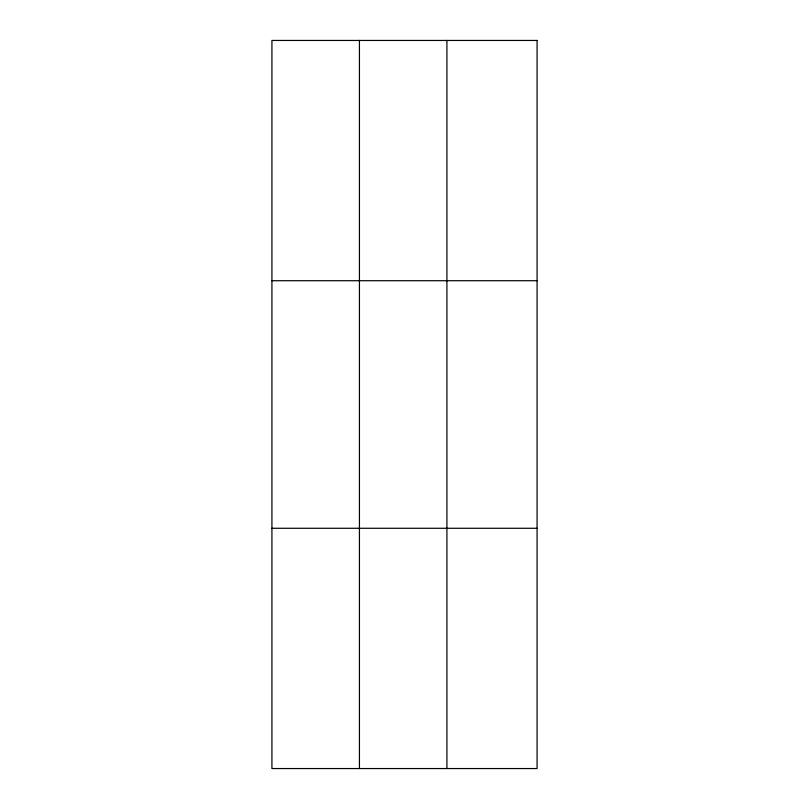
<?xml version="1.0" encoding="UTF-8"?>
<svg xmlns="http://www.w3.org/2000/svg" width="809" height="809" viewBox="0 0 809 809"><rect width="100%" height="100%" fill="white"/><g stroke="black" fill="none" stroke-linecap="round" stroke-linejoin="round"><path stroke-width="1.21" d="M359.429 40.45L359.429 768.55M446.922 40.45L446.922 768.55M271.925 280.723L537.075 280.723M271.925 528.277L537.075 528.277M537.075 40.45L537.075 768.55L271.925 768.55L271.925 40.45L537.075 40.45"/></g></svg>
